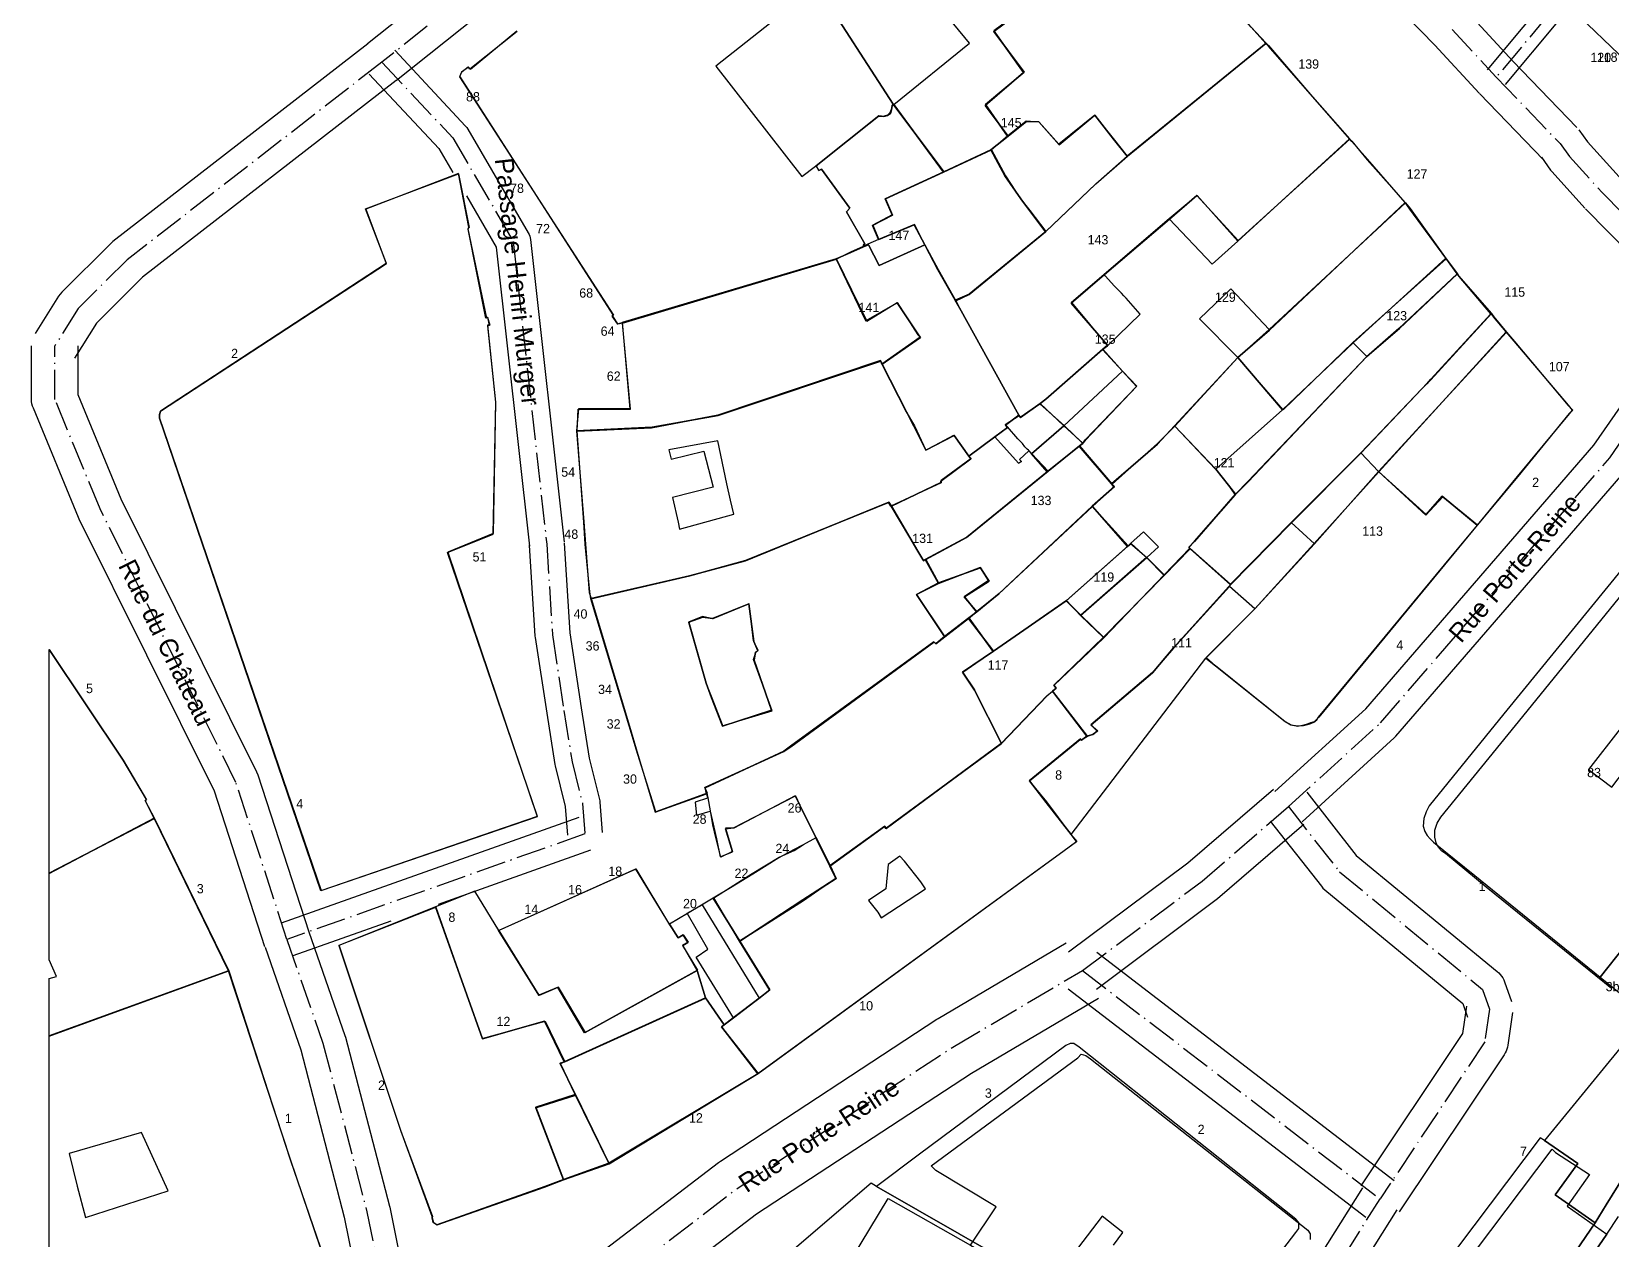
# Model space of a CAD drawing. Header units: metres. Extents: x 1927837 to 1928448, y 4266568 to 4267119.
# Drawn here: x 1927837 to 1927973, y 4266778.7 to 4266882.5 of the extents above; entities that cross this region are included whole.
import ezdxf
from ezdxf.enums import TextEntityAlignment as Align

# ---------------------------------------------------------------- set-up
doc = ezdxf.new("R2010")
doc.units = ezdxf.units.M
doc.linetypes.add('DASHDOT', pattern=[3.556, 2.54, -0.508, 0, -0.508])
for name, color, linetype in [('BAT_BATI', 8, 'CONTINUOUS'), ('CAD_LIMITE', 94, 'CONTINUOUS'), ('TXT_ADRESSE', 8, 'CONTINUOUS'), ('TXT_VOIE', 7, 'CONTINUOUS'), ('VOI_AXE', 1, 'DASHDOT'), ('VOI_BORDURE', 7, 'CONTINUOUS')]:
    doc.layers.add(name, color=color, linetype=linetype)

msp = doc.modelspace()

# ---------------------------------------------------------------- linework, layer by layer
at = {"layer": 'BAT_BATI'}
for points in [[(1927928.54, 4266875.35), (1927925.43, 4266872.85), (1927923.73, 4266874.75), (1927922.63, 4266874.85), (1927921.03, 4266873.55), (1927919.13, 4266876.26), (1927922.44, 4266879.06), (1927919.84, 4266882.56), (1927933.46, 4266892.66), (1927938.06, 4266887.45), (1927938.06, 4266887.35), (1927941.76, 4266883.14), (1927941.96, 4266882.94), (1927943.26, 4266881.54), (1927931.34, 4266871.84), (1927930.14, 4266873.35)], [(1927934.93, 4266866.44), (1927929.33, 4266861.64), (1927926.52, 4266859.24), (1927929.62, 4266855.53), (1927929.22, 4266855.23), (1927924.31, 4266850.93), (1927923.81, 4266850.53), (1927922.11, 4266849.34), (1927922.01, 4266849.53), (1927916.91, 4266858.75), (1927916.51, 4266859.45), (1927917.71, 4266859.95), (1927924.32, 4266865.35), (1927928.63, 4266869.44), (1927931.34, 4266871.84), (1927943.26, 4266881.54), (1927943.46, 4266881.34), (1927947.25, 4266876.93), (1927950.45, 4266873.33), (1927940.84, 4266864.53), (1927937.34, 4266868.44)], [(1927950.65, 4266873.13), (1927951.95, 4266871.52), (1927955.25, 4266867.82), (1927943.53, 4266856.92), (1927940.23, 4266860.43), (1927937.53, 4266857.83), (1927940.83, 4266854.52), (1927935.42, 4266848.62), (1927933.92, 4266847.12), (1927930.01, 4266843.62), (1927927.21, 4266846.93), (1927927.51, 4266847.13), (1927927.71, 4266847.43), (1927932.12, 4266852.03), (1927930.92, 4266853.33), (1927929.22, 4266855.23), (1927929.62, 4266855.53), (1927932.43, 4266858.23), (1927931.23, 4266859.63), (1927931.03, 4266859.83), (1927930.83, 4266860.04), (1927930.62, 4266860.24), (1927930.43, 4266860.44), (1927930.23, 4266860.64), (1927929.43, 4266861.54), (1927929.33, 4266861.64), (1927934.93, 4266866.44), (1927938.63, 4266862.53), (1927940.84, 4266864.53), (1927950.45, 4266873.33)], [(1927913.92, 4266864.15), (1927913.02, 4266865.96), (1927909.91, 4266864.66), (1927909.41, 4266865.86), (1927911.12, 4266866.76), (1927910.52, 4266868.16), (1927915.52, 4266870.46), (1927919.63, 4266872.36), (1927920.23, 4266871.25), (1927920.83, 4266870.15), (1927922.13, 4266868.15), (1927922.93, 4266867.15), (1927924.32, 4266865.35), (1927917.71, 4266859.95), (1927916.51, 4266859.45), (1927915.02, 4266862.05)], [(1927873.79, 4266870.3), (1927874.69, 4266865.69), (1927874.59, 4266865.59), (1927876.18, 4266857.89), (1927876.28, 4266857.99), (1927876.48, 4266857.28), (1927876.28, 4266857.28), (1927876.97, 4266850.68), (1927876.76, 4266839.37), (1927872.86, 4266837.77), (1927880.54, 4266815.05), (1927861.92, 4266808.66), (1927848.05, 4266849.31), (1927848.05, 4266849.41), (1927848.05, 4266849.61), (1927848.15, 4266849.91), (1927867.58, 4266862.6), (1927865.78, 4266867.3)], [(1927955.65, 4266867.32), (1927958.75, 4266863.01), (1927950.74, 4266855.81), (1927944.73, 4266850.01), (1927940.83, 4266854.52), (1927943.53, 4266856.92), (1927955.25, 4266867.82)], [(1927906.31, 4266862.96), (1927908.91, 4266857.65), (1927911.51, 4266859.25), (1927913.31, 4266856.45), (1927913.51, 4266856.25), (1927910.2, 4266853.95), (1927910.1, 4266854.25), (1927896.09, 4266849.56), (1927890.38, 4266848.46), (1927883.98, 4266848.17), (1927884.08, 4266850.07), (1927888.58, 4266850.07), (1927887.89, 4266857.47)], [(1927959.75, 4266861.71), (1927954.74, 4266857.01), (1927951.94, 4266854.61), (1927950.74, 4266855.81), (1927958.75, 4266863.01)], [(1927959.85, 4266861.51), (1927962.65, 4266858.3), (1927957.44, 4266852.6), (1927957.14, 4266852.3), (1927956.64, 4266851.8), (1927951.43, 4266846.31), (1927945.42, 4266840.31), (1927940.21, 4266835.01), (1927936.71, 4266838.11), (1927936.61, 4266838.21), (1927937.11, 4266838.71), (1927940.62, 4266842.71), (1927941.72, 4266843.81), (1927951.94, 4266854.61), (1927954.74, 4266857.01), (1927959.75, 4266861.71)], [(1927943.53, 4266856.92), (1927940.83, 4266854.52), (1927937.53, 4266857.83), (1927940.23, 4266860.43)], [(1927962.85, 4266858), (1927963.95, 4266856.7), (1927952.93, 4266844.7), (1927951.43, 4266846.31), (1927956.64, 4266851.8), (1927957.14, 4266852.3), (1927957.44, 4266852.6), (1927962.65, 4266858.3)], [(1927964.65, 4266855.9), (1927969.25, 4266850.39), (1927969.65, 4266849.99), (1927969.35, 4266849.69), (1927964.94, 4266844.29), (1927961.43, 4266840.09), (1927958.43, 4266842.6), (1927957.03, 4266841), (1927952.93, 4266844.7), (1927963.95, 4266856.7)], [(1927910.1, 4266854.25), (1927910.2, 4266853.95), (1927912.3, 4266849.84), (1927913, 4266848.64), (1927914, 4266846.54), (1927916.4, 4266847.84), (1927917.7, 4266846.04), (1927917.9, 4266845.84), (1927915.3, 4266843.94), (1927915.3, 4266843.74), (1927910.99, 4266841.74), (1927910.79, 4266842.04), (1927898.48, 4266837.05), (1927893.67, 4266835.75), (1927885.17, 4266833.76), (1927885.07, 4266834.36), (1927884.67, 4266838.46), (1927884.57, 4266840.36), (1927883.98, 4266848.17), (1927890.38, 4266848.46), (1927896.09, 4266849.56)], [(1927922.81, 4266846.53), (1927922.71, 4266846.63), (1927922.51, 4266846.83), (1927922.31, 4266847.13), (1927921.91, 4266847.53), (1927921.01, 4266848.54), (1927920.81, 4266848.74), (1927922.01, 4266849.53), (1927922.11, 4266849.34), (1927923.81, 4266850.53), (1927925.91, 4266848.63), (1927927.51, 4266847.13), (1927927.21, 4266846.93), (1927924.51, 4266844.73), (1927923.11, 4266846.23)], [(1927932.71, 4266839.52), (1927931.61, 4266838.52), (1927931.41, 4266838.32), (1927928.31, 4266841.72), (1927930.21, 4266843.42), (1927930.01, 4266843.62), (1927933.92, 4266847.12), (1927935.42, 4266848.62), (1927938.92, 4266844.92), (1927940.02, 4266843.51), (1927940.62, 4266842.71), (1927937.11, 4266838.71), (1927936.61, 4266838.21), (1927936.71, 4266838.11), (1927934.51, 4266835.81), (1927933.01, 4266837.32), (1927934.01, 4266838.22)], [(1927891.88, 4266846.56), (1927892.08, 4266845.76), (1927894.88, 4266846.46), (1927895.68, 4266843.36), (1927892.18, 4266842.46), (1927892.68, 4266840.36), (1927892.78, 4266839.76), (1927897.48, 4266841.05), (1927897.18, 4266842.25), (1927896.88, 4266843.65), (1927896.09, 4266847.36)], [(1927930.01, 4266843.62), (1927930.21, 4266843.42), (1927928.31, 4266841.72), (1927920.29, 4266834.22), (1927918.39, 4266832.63), (1927917.29, 4266833.93), (1927919.39, 4266835.33), (1927918.69, 4266836.43), (1927915.09, 4266835.13), (1927913.99, 4266837.13), (1927917.49, 4266839.03), (1927924.51, 4266844.73), (1927927.21, 4266846.93)], [(1927957.03, 4266841), (1927958.43, 4266842.6), (1927961.43, 4266840.09), (1927958.62, 4266836.69), (1927947.8, 4266823.59), (1927947.6, 4266823.39), (1927947.4, 4266823.19), (1927947.1, 4266823.09), (1927946.8, 4266822.99), (1927946.5, 4266822.89), (1927946, 4266822.79), (1927945.4, 4266822.89), (1927944.9, 4266823.19), (1927938.9, 4266828), (1927938.1, 4266828.7), (1927942.31, 4266832.9), (1927947.42, 4266838.5), (1927952.93, 4266844.7)], [(1927901.77, 4266820.63), (1927894.96, 4266817.54), (1927895.16, 4266817.04), (1927890.75, 4266815.44), (1927889.06, 4266820.84), (1927888.46, 4266822.85), (1927885.17, 4266833.76), (1927893.67, 4266835.75), (1927898.48, 4266837.05), (1927910.79, 4266842.04), (1927910.99, 4266841.74), (1927913.29, 4266837.83), (1927913.69, 4266837.13), (1927913.79, 4266837.03), (1927913.99, 4266837.13), (1927915.09, 4266835.13), (1927913.19, 4266834.13), (1927915.59, 4266830.53), (1927914.88, 4266829.93), (1927914.68, 4266830.03), (1927902.37, 4266821.03)], [(1927931.41, 4266838.32), (1927926.1, 4266833.62), (1927919.79, 4266829.22), (1927917.69, 4266832.13), (1927918.39, 4266832.63), (1927920.29, 4266834.22), (1927928.31, 4266841.72)], [(1927947.42, 4266838.5), (1927942.31, 4266832.9), (1927940.11, 4266834.81), (1927940.21, 4266835.01), (1927945.42, 4266840.31)], [(1927933.01, 4266837.32), (1927927.3, 4266832.32), (1927926.1, 4266833.62), (1927931.41, 4266838.32), (1927931.61, 4266838.52)], [(1927940.21, 4266835.01), (1927940.11, 4266834.81), (1927935.3, 4266829.51), (1927933.5, 4266827.41), (1927928.19, 4266822.91), (1927928.79, 4266822.41), (1927928.39, 4266822.11), (1927927.89, 4266821.91), (1927924.89, 4266825.81), (1927925.19, 4266826.11), (1927924.99, 4266826.31), (1927929.3, 4266830.41), (1927934.51, 4266835.81), (1927936.71, 4266838.11)], [(1927934.51, 4266835.81), (1927929.3, 4266830.41), (1927927.3, 4266832.32), (1927933.01, 4266837.32)], [(1927915.09, 4266835.13), (1927918.69, 4266836.43), (1927919.39, 4266835.33), (1927917.29, 4266833.93), (1927918.39, 4266832.63), (1927917.69, 4266832.13), (1927915.59, 4266830.53), (1927913.19, 4266834.13)], [(1927895.67, 4266832.05), (1927894.77, 4266832.25), (1927893.57, 4266831.75), (1927895.07, 4266826.54), (1927895.57, 4266825.24), (1927896.46, 4266822.94), (1927896.46, 4266822.84), (1927900.77, 4266824.14), (1927899.17, 4266828.54), (1927899.37, 4266829.14), (1927899.57, 4266829.34), (1927899.17, 4266830.14), (1927898.78, 4266833.34)], [(1927919.79, 4266829.22), (1927917.18, 4266827.42), (1927918.18, 4266825.92), (1927920.48, 4266821.31), (1927910.57, 4266814.02), (1927910.47, 4266814.22), (1927905.76, 4266810.82), (1927904.56, 4266813.22), (1927903.36, 4266815.63), (1927902.76, 4266816.83), (1927897.46, 4266814.03), (1927896.76, 4266814.03), (1927897.35, 4266812.03), (1927896.35, 4266811.53), (1927895.95, 4266813.13), (1927895.65, 4266814.33), (1927895.46, 4266815.53), (1927895.26, 4266816.64), (1927895.16, 4266817.04), (1927894.96, 4266817.54), (1927901.77, 4266820.63), (1927902.37, 4266821.03), (1927914.68, 4266830.03), (1927914.88, 4266829.93), (1927915.59, 4266830.53), (1927917.69, 4266832.13)], [(1927844.92, 4266819.89), (1927846.92, 4266816.48), (1927846.82, 4266816.38), (1927847.62, 4266814.88), (1927838.56, 4266810.16), (1927838.56, 4266829.41)], [(1927920.48, 4266821.31), (1927924.39, 4266825.41), (1927924.89, 4266825.81), (1927927.89, 4266821.91), (1927927.39, 4266821.61), (1927927.29, 4266821.71), (1927922.88, 4266818.11), (1927924.38, 4266816.31), (1927926.48, 4266813.5), (1927926.98, 4266812.9), (1927925.88, 4266812.1), (1927899.54, 4266792.91), (1927896.44, 4266796.92), (1927896.64, 4266797.12), (1927897.44, 4266797.72), (1927899.64, 4266799.42), (1927900.55, 4266800.12), (1927897.95, 4266804.32), (1927903.45, 4266807.82), (1927905.06, 4266808.92), (1927906.26, 4266809.72), (1927905.76, 4266810.82), (1927910.47, 4266814.22), (1927910.57, 4266814.02)], [(1927973.02, 4266817.56), (1927975.92, 4266821.36), (1927974.12, 4266822.77), (1927973.82, 4266822.47), (1927973.72, 4266822.57), (1927971.02, 4266819.07)], [(1927839.2, 4266801.28), (1927838.56, 4266802.72), (1927838.56, 4266810.16), (1927847.62, 4266814.88), (1927854.01, 4266801.76), (1927838.56, 4266796.16), (1927838.56, 4266801.11)], [(1927897.95, 4266804.32), (1927895.75, 4266808.03), (1927897.15, 4266808.93), (1927899.05, 4266810.13), (1927901.36, 4266811.53), (1927902.66, 4266812.12), (1927903.46, 4266812.62), (1927904.56, 4266813.22), (1927905.76, 4266810.82), (1927906.26, 4266809.72), (1927905.06, 4266808.92), (1927903.45, 4266807.82)], [(1927910.76, 4266810.92), (1927910.56, 4266808.81), (1927909.06, 4266807.82), (1927909.86, 4266806.81), (1927910.16, 4266806.31), (1927913.96, 4266808.81), (1927913.56, 4266809.41), (1927912.16, 4266811.21), (1927911.76, 4266811.62)], [(1927889.05, 4266810.54), (1927891.94, 4266805.73), (1927892.64, 4266804.63), (1927893.14, 4266804.83), (1927893.54, 4266804.23), (1927893.04, 4266803.93), (1927894.34, 4266801.82), (1927884.63, 4266796.43), (1927882.33, 4266800.33), (1927880.73, 4266799.64), (1927877.23, 4266805.24)], [(1927871.83, 4266807.25), (1927875.82, 4266795.94), (1927881.23, 4266797.43), (1927882.93, 4266793.93), (1927882.53, 4266793.83), (1927883.82, 4266791.13), (1927880.42, 4266790.03), (1927882.82, 4266783.82), (1927881.21, 4266783.22), (1927871.9, 4266779.93), (1927871.6, 4266780.13), (1927871.5, 4266780.53), (1927871.5, 4266780.63), (1927868.81, 4266788.04), (1927863.52, 4266803.96)], [(1927899.64, 4266799.42), (1927897.44, 4266797.72), (1927894.24, 4266802.93), (1927895.24, 4266803.63), (1927893.45, 4266806.73), (1927894.75, 4266807.43)], [(1927859.3, 4266785.54), (1927861.89, 4266777.94), (1927861.99, 4266777.94), (1927862.29, 4266777.14), (1927862.29, 4266776.94), (1927862.19, 4266776.84), (1927862.09, 4266776.64), (1927861.29, 4266776.34), (1927861.09, 4266776.44), (1927853.68, 4266773.44), (1927842.17, 4266768.85), (1927838.56, 4266774.51), (1927838.56, 4266796.16), (1927854.01, 4266801.76)], [(1927882.93, 4266793.93), (1927895.04, 4266799.42), (1927896.64, 4266797.12), (1927896.44, 4266796.92), (1927899.54, 4266792.91), (1927886.72, 4266785.22), (1927883.82, 4266791.13), (1927882.53, 4266793.83)], [(1927883.82, 4266791.13), (1927886.72, 4266785.22), (1927882.82, 4266783.82), (1927880.42, 4266790.03)], [(1927840.29, 4266786.06), (1927840.98, 4266783.26), (1927841.68, 4266780.56), (1927848.79, 4266782.85), (1927846.49, 4266787.86)], [(1927968.18, 4266786.14), (1927971.08, 4266784.24), (1927969.18, 4266781.54), (1927972.58, 4266779.13), (1927964.97, 4266768.03), (1927963.96, 4266768.63), (1927959.25, 4266761.43), (1927957.75, 4266762.23), (1927952.05, 4266765.44), (1927967.88, 4266786.44)], [(1927917.84, 4266778.18), (1927924.54, 4266774.28), (1927928.34, 4266772.27), (1927926.83, 4266766.87), (1927922.13, 4266768.87), (1927917.02, 4266760.87), (1927913.71, 4266755.47), (1927912.41, 4266756.17), (1927899.61, 4266763.79), (1927910.74, 4266782.19)]]:
    msp.add_lwpolyline(points, close=True, dxfattribs=at)
for points in [[(1927919.84, 4266882.56), (1927922.44, 4266879.06), (1927919.13, 4266876.26), (1927921.03, 4266873.55), (1927919.63, 4266872.36), (1927915.52, 4266870.46), (1927911.23, 4266876.27), (1927917.74, 4266881.56), (1927911.14, 4266889.58)], [(1927901.63, 4266884.08), (1927895.92, 4266879.58), (1927903.31, 4266870.07), (1927904.51, 4266870.97), (1927909.92, 4266875.27), (1927910.12, 4266875.27), (1927910.32, 4266875.27), (1927910.72, 4266875.37), (1927910.92, 4266875.57), (1927911.03, 4266875.87), (1927911.13, 4266876.17), (1927911.23, 4266876.27), (1927915.52, 4266870.46), (1927910.52, 4266868.16), (1927911.12, 4266866.76), (1927909.41, 4266865.86), (1927909.91, 4266864.66), (1927909.01, 4266864.26), (1927908.61, 4266864.06), (1927907.51, 4266863.56), (1927906.31, 4266862.96), (1927887.89, 4266857.47), (1927887.49, 4266857.37), (1927886.99, 4266858.07), (1927887.09, 4266858.17), (1927873.9, 4266878.7), (1927874.1, 4266879.1), (1927874.6, 4266879.5), (1927874.8, 4266879.3), (1927878.81, 4266882.6)], [(1927973, 4266800.25), (1927962.2, 4266808.97), (1927958.7, 4266811.87), (1927958.4, 4266812.07), (1927958.1, 4266812.37), (1927957.9, 4266812.77), (1927957.8, 4266813.27), (1927957.8, 4266813.87), (1927958, 4266814.47), (1927958.3, 4266814.97), (1927964.72, 4266822.87), (1927979.54, 4266841.07)], [(1927917.84, 4266778.18), (1927920.04, 4266781.48), (1927914.84, 4266784.59), (1927914.44, 4266784.99), (1927927.06, 4266794.29), (1927927.36, 4266794.59), (1927927.76, 4266794.49), (1927928.16, 4266794.19), (1927946.86, 4266779.46), (1927947.06, 4266779.16), (1927947.06, 4266778.66)], [(1927930.15, 4266778.17), (1927930.95, 4266779.27), (1927929.15, 4266780.68), (1927927.05, 4266777.88)], [(1927973.97, 4266762.62), (1927971.07, 4266764.02), (1927967.16, 4266757.22), (1927966.96, 4266757.02), (1927960.25, 4266760.73), (1927964.97, 4266768.03), (1927972.58, 4266779.13), (1927973.58, 4266780.63)]]:
    msp.add_lwpolyline(points, dxfattribs=at)
at = {"layer": 'CAD_LIMITE'}
for points in [[(1927969.63, 4266884.3), (1927970.26, 4266883.8), (1927973.62, 4266880.59), (1927973.99, 4266880.28), (1927981.94, 4266889.24), (1927988.94, 4266897.27), (1927990.2, 4266899.21), (1927990.84, 4266900.19), (1927986.48, 4266903.99), (1927984.4, 4266901.39), (1927982.56, 4266898.88), (1927977.64, 4266893.01), (1927974.47, 4266889.6), (1927969.63, 4266884.3)], [(1927933.41, 4266892.65), (1927919.83, 4266882.61), (1927922.39, 4266879.01), (1927919.1, 4266876.2), (1927921.07, 4266873.55), (1927922.66, 4266874.82), (1927923.71, 4266874.77), (1927925.46, 4266872.81), (1927928.52, 4266875.36), (1927930.15, 4266873.29), (1927931.31, 4266871.82), (1927943.25, 4266881.52), (1927941.99, 4266882.92), (1927941.79, 4266883.15), (1927938.01, 4266887.3), (1927938.09, 4266887.45), (1927933.41, 4266892.65)], [(1927904.61, 4266886.47), (1927911.17, 4266876.29), (1927915.55, 4266870.49), (1927919.58, 4266872.36), (1927921.07, 4266873.55), (1927919.1, 4266876.2), (1927922.39, 4266879.01), (1927919.83, 4266882.61)], [(1927911.17, 4266876.29), (1927904.61, 4266886.47)], [(1927878.83, 4266882.55), (1927874.76, 4266879.31), (1927874.64, 4266879.48), (1927874.05, 4266879.05), (1927873.86, 4266878.66), (1927887.12, 4266858.14), (1927887.03, 4266858.07), (1927887.45, 4266857.41), (1927887.86, 4266857.51), (1927906.26, 4266863), (1927907.53, 4266863.54), (1927908.63, 4266864.02), (1927908.63, 4266864.19), (1927908.73, 4266864.29), (1927907.16, 4266867.05), (1927907.46, 4266867.35), (1927905, 4266870.72), (1927904.79, 4266870.61), (1927904.54, 4266871), (1927909.95, 4266875.3), (1927910.17, 4266875.27), (1927910.37, 4266875.24), (1927910.68, 4266875.32), (1927910.96, 4266875.51), (1927911.04, 4266875.81), (1927911.08, 4266876.2), (1927911.17, 4266876.29)], [(1927931.31, 4266871.82), (1927928.58, 4266869.41), (1927924.28, 4266865.33), (1927917.72, 4266859.92), (1927916.56, 4266859.4), (1927916.9, 4266858.79), (1927922, 4266849.56), (1927922.13, 4266849.34), (1927923.83, 4266850.57), (1927924.31, 4266850.93), (1927929.19, 4266855.19), (1927929.62, 4266855.56), (1927926.5, 4266859.19), (1927929.36, 4266861.64), (1927934.96, 4266866.42), (1927937.31, 4266868.44), (1927940.87, 4266864.57), (1927950.48, 4266873.28), (1927947.25, 4266876.97), (1927943.46, 4266881.29), (1927943.25, 4266881.52), (1927931.31, 4266871.82)], [(1927915.55, 4266870.49), (1927911.17, 4266876.29), (1927911.08, 4266876.2), (1927911.04, 4266875.81), (1927910.96, 4266875.51), (1927910.68, 4266875.32), (1927910.37, 4266875.24), (1927910.17, 4266875.27), (1927909.95, 4266875.3), (1927904.54, 4266871), (1927904.79, 4266870.61), (1927905, 4266870.72), (1927907.46, 4266867.35), (1927907.16, 4266867.05), (1927908.73, 4266864.29), (1927908.63, 4266864.19), (1927908.63, 4266864.02), (1927909.05, 4266864.21), (1927909.98, 4266862.42), (1927913.91, 4266864.19), (1927912.98, 4266865.92), (1927909.94, 4266864.66), (1927909.42, 4266865.9), (1927911.08, 4266866.77), (1927910.49, 4266868.15), (1927915.55, 4266870.49)], [(1927921.07, 4266873.55), (1927919.58, 4266872.36), (1927920.2, 4266871.2), (1927920.78, 4266870.13), (1927922.16, 4266868.17), (1927922.9, 4266867.17), (1927924.28, 4266865.33), (1927928.58, 4266869.41), (1927931.31, 4266871.82), (1927930.15, 4266873.29), (1927928.52, 4266875.36), (1927925.46, 4266872.81), (1927923.71, 4266874.77), (1927922.66, 4266874.82), (1927921.07, 4266873.55)], [(1927927.49, 4266847.14), (1927927.17, 4266846.88), (1927929.97, 4266843.65), (1927933.92, 4266847.07), (1927935.38, 4266848.64), (1927940.83, 4266854.52), (1927943.56, 4266856.87), (1927955.23, 4266867.84), (1927951.98, 4266871.57), (1927950.63, 4266873.09), (1927950.48, 4266873.28), (1927940.87, 4266864.57), (1927937.31, 4266868.44), (1927934.96, 4266866.42), (1927929.36, 4266861.64), (1927926.5, 4266859.19), (1927929.62, 4266855.56), (1927929.19, 4266855.19), (1927930.92, 4266853.35), (1927932.14, 4266852.05), (1927927.71, 4266847.38), (1927927.49, 4266847.14)], [(1927919.58, 4266872.36), (1927915.55, 4266870.49), (1927910.49, 4266868.15), (1927911.08, 4266866.77), (1927909.42, 4266865.9), (1927909.94, 4266864.66), (1927912.98, 4266865.92), (1927913.91, 4266864.19), (1927915.05, 4266862.08), (1927916.56, 4266859.4), (1927917.72, 4266859.92), (1927924.28, 4266865.33), (1927922.9, 4266867.17), (1927922.16, 4266868.17), (1927920.78, 4266870.13), (1927920.2, 4266871.2), (1927919.58, 4266872.36)], [(1927848.15, 4266849.9), (1927848.04, 4266849.59), (1927848.06, 4266849.4), (1927848.06, 4266849.31), (1927861.95, 4266808.68), (1927880.57, 4266815.03), (1927872.84, 4266837.73), (1927876.75, 4266839.31), (1927876.99, 4266850.66), (1927876.31, 4266857.25), (1927876.45, 4266857.3), (1927876.3, 4266857.94), (1927876.13, 4266857.91), (1927874.61, 4266865.56), (1927874.67, 4266865.73), (1927873.77, 4266870.34), (1927865.8, 4266867.26), (1927867.56, 4266862.6), (1927848.15, 4266849.9)], [(1927940.83, 4266854.52), (1927944.68, 4266850), (1927950.77, 4266855.78), (1927958.73, 4266863.05), (1927955.64, 4266867.28), (1927955.23, 4266867.84), (1927943.56, 4266856.87), (1927940.83, 4266854.52)], [(1927883.94, 4266848.21), (1927890.43, 4266848.51), (1927896.12, 4266849.53), (1927910.13, 4266854.2), (1927910.24, 4266853.95), (1927913.52, 4266856.23), (1927913.35, 4266856.47), (1927911.51, 4266859.22), (1927908.84, 4266857.68), (1927906.26, 4266863), (1927887.86, 4266857.51), (1927888.53, 4266850.11), (1927884.09, 4266850.11), (1927883.94, 4266848.21)], [(1927917.7, 4266846.03), (1927919.94, 4266847.69), (1927921.02, 4266848.5), (1927920.84, 4266848.69), (1927922, 4266849.56), (1927916.9, 4266858.79), (1927916.56, 4266859.4), (1927915.05, 4266862.08), (1927913.91, 4266864.19), (1927909.98, 4266862.42), (1927909.05, 4266864.21), (1927908.63, 4266864.02), (1927907.53, 4266863.54), (1927906.26, 4266863), (1927908.84, 4266857.68), (1927911.51, 4266859.22), (1927913.35, 4266856.47), (1927913.52, 4266856.23), (1927910.24, 4266853.95), (1927912.33, 4266849.84), (1927912.95, 4266848.61), (1927914, 4266846.53), (1927916.43, 4266847.81), (1927917.7, 4266846.03)], [(1927938.93, 4266844.91), (1927940.03, 4266843.54), (1927940.64, 4266842.75), (1927941.7, 4266843.85), (1927951.9, 4266854.58), (1927954.7, 4266857.01), (1927959.7, 4266861.7), (1927958.73, 4266863.05), (1927950.77, 4266855.78), (1927944.68, 4266850), (1927938.93, 4266844.91)], [(1927940.64, 4266842.75), (1927937.1, 4266838.7), (1927936.63, 4266838.16), (1927936.74, 4266838.07), (1927940.19, 4266834.95), (1927945.43, 4266840.26), (1927951.41, 4266846.28), (1927956.67, 4266851.83), (1927957.1, 4266852.26), (1927957.44, 4266852.64), (1927962.61, 4266858.26), (1927959.89, 4266861.48), (1927959.7, 4266861.7), (1927954.7, 4266857.01), (1927951.9, 4266854.58), (1927941.7, 4266843.85), (1927940.64, 4266842.75)], [(1927926.49, 4266813.49), (1927938.09, 4266828.65), (1927942.29, 4266832.91), (1927947.37, 4266838.5), (1927952.97, 4266844.68), (1927963.93, 4266856.72), (1927962.82, 4266858.02), (1927962.61, 4266858.26), (1927957.44, 4266852.64), (1927957.1, 4266852.26), (1927956.67, 4266851.83), (1927951.41, 4266846.28), (1927945.43, 4266840.26), (1927940.19, 4266834.95), (1927940.07, 4266834.83), (1927935.29, 4266829.53), (1927933.49, 4266827.39), (1927928.22, 4266822.91), (1927928.74, 4266822.37), (1927928.37, 4266822.09), (1927927.85, 4266821.94), (1927927.38, 4266821.59), (1927927.26, 4266821.66), (1927922.91, 4266818.1), (1927924.33, 4266816.25), (1927926.49, 4266813.49)], [(1927952.97, 4266844.68), (1927957, 4266840.94), (1927958.46, 4266842.54), (1927961.45, 4266840.1), (1927964.9, 4266844.27), (1927969.37, 4266849.68), (1927969.62, 4266849.99), (1927969.28, 4266850.4), (1927964.6, 4266855.91), (1927963.93, 4266856.72), (1927952.97, 4266844.68)], [(1927925.86, 4266848.65), (1927930.92, 4266853.35), (1927929.19, 4266855.19), (1927924.31, 4266850.93), (1927923.83, 4266850.57), (1927925.86, 4266848.65)], [(1927885.18, 4266833.78), (1927893.64, 4266835.73), (1927898.48, 4266837.04), (1927910.82, 4266842.08), (1927911.04, 4266841.73), (1927915.27, 4266843.75), (1927915.27, 4266843.87), (1927917.85, 4266845.81), (1927917.7, 4266846.03), (1927916.43, 4266847.81), (1927914, 4266846.53), (1927912.95, 4266848.61), (1927912.33, 4266849.84), (1927910.24, 4266853.95), (1927910.13, 4266854.2), (1927896.12, 4266849.53), (1927890.43, 4266848.51), (1927883.94, 4266848.21), (1927884.55, 4266840.39), (1927884.7, 4266838.47), (1927885.02, 4266834.31), (1927885.18, 4266833.78)], [(1927935.38, 4266848.64), (1927938.93, 4266844.91), (1927944.68, 4266850), (1927940.83, 4266854.52), (1927935.38, 4266848.64)], [(1927925.86, 4266848.65), (1927927.49, 4266847.14), (1927927.71, 4266847.38), (1927932.14, 4266852.05), (1927930.92, 4266853.35), (1927925.86, 4266848.65)], [(1927923.08, 4266846.24), (1927925.86, 4266848.65), (1927923.83, 4266850.57), (1927922.13, 4266849.34), (1927922, 4266849.56), (1927920.84, 4266848.69), (1927921.02, 4266848.5), (1927919.94, 4266847.69), (1927921.97, 4266845.42), (1927922.21, 4266845.58), (1927922.06, 4266845.73), (1927922.84, 4266846.48), (1927923.08, 4266846.24)], [(1927924.44, 4266844.68), (1927927.17, 4266846.88), (1927927.49, 4266847.14), (1927925.86, 4266848.65), (1927923.08, 4266846.24), (1927924.44, 4266844.68)], [(1927929.97, 4266843.65), (1927930.18, 4266843.4), (1927928.33, 4266841.69), (1927931.35, 4266838.26), (1927931.65, 4266838.52), (1927932.97, 4266837.3), (1927934.5, 4266835.77), (1927936.74, 4266838.07), (1927936.63, 4266838.16), (1927937.1, 4266838.7), (1927940.64, 4266842.75), (1927940.03, 4266843.54), (1927938.93, 4266844.91), (1927935.38, 4266848.64), (1927933.92, 4266847.07), (1927929.97, 4266843.65)], [(1927911.04, 4266841.73), (1927913.3, 4266837.85), (1927913.72, 4266837.14), (1927913.77, 4266837.05), (1927913.94, 4266837.13), (1927917.52, 4266839.05), (1927924.44, 4266844.68), (1927923.08, 4266846.24), (1927922.84, 4266846.48), (1927922.06, 4266845.73), (1927922.21, 4266845.58), (1927921.97, 4266845.42), (1927919.94, 4266847.69), (1927917.7, 4266846.03), (1927917.85, 4266845.81), (1927915.27, 4266843.87), (1927915.27, 4266843.75), (1927911.04, 4266841.73)], [(1927913.94, 4266837.13), (1927915.07, 4266835.09), (1927918.67, 4266836.45), (1927919.43, 4266835.27), (1927917.33, 4266833.92), (1927918.35, 4266832.63), (1927920.26, 4266834.18), (1927928.33, 4266841.69), (1927930.18, 4266843.4), (1927929.97, 4266843.65), (1927927.17, 4266846.88), (1927924.44, 4266844.68), (1927917.52, 4266839.05), (1927913.94, 4266837.13)], [(1927952.97, 4266844.68), (1927947.37, 4266838.5), (1927942.29, 4266832.91), (1927938.09, 4266828.65), (1927938.91, 4266827.99), (1927944.92, 4266823.21), (1927945.43, 4266822.93), (1927945.96, 4266822.83), (1927946.49, 4266822.86), (1927946.84, 4266822.94), (1927947.12, 4266823.04), (1927947.37, 4266823.15), (1927947.63, 4266823.34), (1927947.78, 4266823.57), (1927958.61, 4266836.67), (1927961.45, 4266840.1), (1927958.46, 4266842.54), (1927957, 4266840.94), (1927952.97, 4266844.68)], [(1927895.12, 4266816.99), (1927895, 4266817.49), (1927901.76, 4266820.66), (1927902.34, 4266821.08), (1927914.69, 4266830.05), (1927914.85, 4266829.89), (1927915.61, 4266830.49), (1927913.2, 4266834.12), (1927915.07, 4266835.09), (1927913.94, 4266837.13), (1927913.77, 4266837.05), (1927913.72, 4266837.14), (1927913.3, 4266837.85), (1927911.04, 4266841.73), (1927910.82, 4266842.08), (1927898.48, 4266837.04), (1927893.64, 4266835.73), (1927885.18, 4266833.78), (1927888.48, 4266822.81), (1927889.06, 4266820.87), (1927890.71, 4266815.41), (1927895.12, 4266816.99)], [(1927917.67, 4266832.07), (1927919.8, 4266829.26), (1927926.05, 4266833.58), (1927931.35, 4266838.26), (1927928.33, 4266841.69), (1927920.26, 4266834.18), (1927918.35, 4266832.63), (1927917.67, 4266832.07)], [(1927978.56, 4266842.02), (1927963.73, 4266823.86), (1927957.3, 4266815.96), (1927957.03, 4266815.44), (1927956.84, 4266814.87), (1927956.79, 4266814.22), (1927956.93, 4266813.75), (1927957.12, 4266813.4), (1927957.39, 4266813.11), (1927957.68, 4266812.83), (1927961.22, 4266809.96), (1927972.01, 4266801.21), (1927974.11, 4266803.86)], [(1927932.97, 4266837.3), (1927931.65, 4266838.52), (1927931.35, 4266838.26), (1927926.05, 4266833.58), (1927927.33, 4266832.34), (1927932.97, 4266837.3)], [(1927927.85, 4266821.94), (1927928.37, 4266822.09), (1927928.74, 4266822.37), (1927928.22, 4266822.91), (1927933.49, 4266827.39), (1927935.29, 4266829.53), (1927940.07, 4266834.83), (1927940.19, 4266834.95), (1927936.74, 4266838.07), (1927934.5, 4266835.77), (1927929.28, 4266830.46), (1927924.99, 4266826.33), (1927925.21, 4266826.07), (1927924.89, 4266825.82), (1927927.85, 4266821.94)], [(1927934.5, 4266835.77), (1927932.97, 4266837.3), (1927927.33, 4266832.34), (1927929.28, 4266830.46), (1927934.5, 4266835.77)], [(1927915.07, 4266835.09), (1927913.2, 4266834.12), (1927915.61, 4266830.49), (1927917.67, 4266832.07), (1927918.35, 4266832.63), (1927917.33, 4266833.92), (1927919.43, 4266835.27), (1927918.67, 4266836.45), (1927915.07, 4266835.09)], [(1927895.56, 4266825.23), (1927896.47, 4266822.9), (1927896.5, 4266822.81), (1927900.72, 4266824.18), (1927899.21, 4266828.49), (1927899.32, 4266829.16), (1927899.53, 4266829.29), (1927899.2, 4266830.09), (1927898.76, 4266833.32), (1927895.63, 4266832.06), (1927894.79, 4266832.19), (1927893.6, 4266831.76), (1927895.08, 4266826.51), (1927895.56, 4266825.23)], [(1927895.56, 4266825.23), (1927895.08, 4266826.51), (1927893.6, 4266831.76), (1927894.79, 4266832.19), (1927895.63, 4266832.06), (1927898.76, 4266833.32), (1927899.2, 4266830.09), (1927899.53, 4266829.29), (1927899.32, 4266829.16), (1927899.21, 4266828.49), (1927900.72, 4266824.18), (1927896.5, 4266822.81), (1927896.47, 4266822.9), (1927895.56, 4266825.23)], [(1927920.51, 4266821.32), (1927924.39, 4266825.4), (1927924.89, 4266825.82), (1927925.21, 4266826.07), (1927924.99, 4266826.33), (1927929.28, 4266830.46), (1927927.33, 4266832.34), (1927926.05, 4266833.58), (1927919.8, 4266829.26), (1927917.15, 4266827.44), (1927918.18, 4266825.89), (1927920.51, 4266821.32)], [(1927915.61, 4266830.49), (1927914.85, 4266829.89), (1927914.69, 4266830.05), (1927902.34, 4266821.08), (1927901.76, 4266820.66), (1927895, 4266817.49), (1927895.12, 4266816.99), (1927895.21, 4266816.62), (1927894.14, 4266816.26), (1927894.26, 4266815.14), (1927895.44, 4266815.5), (1927895.7, 4266814.37), (1927895.98, 4266813.11), (1927896.3, 4266811.56), (1927897.35, 4266812.01), (1927896.76, 4266813.99), (1927897.45, 4266814.07), (1927902.77, 4266816.81), (1927903.33, 4266815.63), (1927904.52, 4266813.2), (1927905.72, 4266810.78), (1927910.44, 4266814.19), (1927910.56, 4266814.01), (1927920.51, 4266821.32), (1927918.18, 4266825.89), (1927917.15, 4266827.44), (1927919.8, 4266829.26), (1927917.67, 4266832.07), (1927915.61, 4266830.49)], [(1927838.56, 4266810.13), (1927847.6, 4266814.89), (1927846.81, 4266816.42), (1927846.93, 4266816.51), (1927844.92, 4266819.88), (1927838.56, 4266829.39)], [(1927920.51, 4266821.32), (1927910.56, 4266814.01), (1927910.44, 4266814.19), (1927905.72, 4266810.78), (1927906.25, 4266809.71), (1927905.1, 4266808.96), (1927903.42, 4266807.86), (1927897.98, 4266804.31), (1927900.57, 4266800.12), (1927899.63, 4266799.38), (1927897.41, 4266797.71), (1927896.64, 4266797.13), (1927896.42, 4266796.95), (1927899.57, 4266792.93), (1927925.88, 4266812.11), (1927926.95, 4266812.88), (1927926.49, 4266813.49), (1927924.33, 4266816.25), (1927922.91, 4266818.1), (1927927.26, 4266821.66), (1927927.38, 4266821.59), (1927927.85, 4266821.94), (1927924.89, 4266825.82), (1927924.39, 4266825.4), (1927920.51, 4266821.32)], [(1927847.6, 4266814.89), (1927838.56, 4266810.13)], [(1927838.56, 4266796.17), (1927853.98, 4266801.76), (1927847.6, 4266814.89)], [(1927905.72, 4266810.78), (1927904.52, 4266813.2), (1927903.43, 4266812.61), (1927902.61, 4266812.17), (1927901.35, 4266811.47), (1927899.1, 4266810.08), (1927897.17, 4266808.9), (1927895.7, 4266808.02), (1927897.98, 4266804.31), (1927903.42, 4266807.86), (1927905.1, 4266808.96), (1927906.25, 4266809.71), (1927905.72, 4266810.78)], [(1927891.94, 4266805.77), (1927889.05, 4266810.5), (1927877.26, 4266805.23), (1927880.7, 4266799.66), (1927882.34, 4266800.36), (1927884.67, 4266796.46), (1927894.31, 4266801.8), (1927893.08, 4266803.95), (1927893.52, 4266804.2), (1927893.1, 4266804.85), (1927892.67, 4266804.6), (1927891.94, 4266805.77)], [(1927894.31, 4266801.8), (1927884.67, 4266796.46), (1927882.34, 4266800.36), (1927880.7, 4266799.66), (1927877.26, 4266805.23), (1927875.17, 4266808.62), (1927871.8, 4266807.27), (1927875.83, 4266795.91), (1927881.19, 4266797.44), (1927882.86, 4266793.93), (1927895.03, 4266799.45), (1927894.31, 4266801.8)], [(1927975, 4266796.65), (1927975.12, 4266796.53), (1927975.54, 4266797.05), (1927975.5, 4266797.17), (1927977.82, 4266799.72), (1927982.69, 4266806.01), (1927978.42, 4266809.33), (1927977.81, 4266808.57), (1927974.11, 4266803.86), (1927972.01, 4266801.21), (1927975.62, 4266798.29), (1927974.6, 4266797.04), (1927975, 4266796.65)], [(1927871.8, 4266807.27), (1927863.49, 4266803.95), (1927868.83, 4266787.99), (1927871.55, 4266780.65), (1927871.5, 4266780.51), (1927871.63, 4266780.13), (1927871.93, 4266779.93), (1927881.17, 4266783.17), (1927882.81, 4266783.79), (1927880.44, 4266789.99), (1927883.87, 4266791.06), (1927882.53, 4266793.78), (1927882.86, 4266793.93), (1927881.19, 4266797.44), (1927875.83, 4266795.91), (1927871.8, 4266807.27)], [(1927897.98, 4266804.31), (1927895.7, 4266808.02), (1927894.7, 4266807.42), (1927893.47, 4266806.69), (1927891.94, 4266805.77), (1927892.67, 4266804.6), (1927893.1, 4266804.85), (1927893.52, 4266804.2), (1927893.08, 4266803.95), (1927894.31, 4266801.8), (1927895.03, 4266799.45), (1927896.64, 4266797.13), (1927897.41, 4266797.71), (1927899.63, 4266799.38), (1927900.57, 4266800.12), (1927897.98, 4266804.31)], [(1927838.56, 4266774.47), (1927842.19, 4266768.85), (1927853.64, 4266773.43), (1927861.1, 4266776.37), (1927861.27, 4266776.35), (1927862.07, 4266776.65), (1927862.22, 4266776.82), (1927862.28, 4266776.97), (1927862.28, 4266777.15), (1927862.02, 4266777.88), (1927861.89, 4266777.95), (1927859.32, 4266785.53), (1927853.98, 4266801.76), (1927838.56, 4266796.17)], [(1927896.64, 4266797.13), (1927895.03, 4266799.45), (1927882.86, 4266793.93), (1927882.53, 4266793.78), (1927883.87, 4266791.06), (1927886.75, 4266785.18), (1927899.57, 4266792.93), (1927896.42, 4266796.95), (1927896.64, 4266797.13)], [(1927975, 4266796.65), (1927967.21, 4266787.16), (1927970.09, 4266785.2), (1927968.14, 4266782.49), (1927971.58, 4266780.1), (1927972.54, 4266781.64), (1927975.12, 4266785.8)], [(1927927.33, 4266773.3), (1927935.83, 4266766.18), (1927945.84, 4266779.27), (1927946.08, 4266779.61), (1927946.08, 4266780.12), (1927945.82, 4266780.42), (1927927.17, 4266795.19), (1927926.73, 4266795.51), (1927926.4, 4266795.53), (1927926.03, 4266795.33), (1927913.45, 4266785.99), (1927909.75, 4266783.22), (1927916.86, 4266779.16), (1927923.58, 4266775.3), (1927927.33, 4266773.3)], [(1927882.81, 4266783.79), (1927886.75, 4266785.18), (1927883.87, 4266791.06), (1927880.44, 4266789.99), (1927882.81, 4266783.79)], [(1927964.01, 4266768.99), (1927971.58, 4266780.1), (1927968.14, 4266782.49), (1927970.09, 4266785.2), (1927967.21, 4266787.16), (1927966.86, 4266787.4), (1927951.04, 4266766.44), (1927956.79, 4266763.19), (1927958.21, 4266762.39), (1927963, 4266769.63), (1927964.01, 4266768.99)], [(1927975.12, 4266785.8), (1927972.54, 4266781.64), (1927971.58, 4266780.1), (1927964.01, 4266768.99)], [(1927927.33, 4266773.3), (1927923.58, 4266775.3), (1927916.86, 4266779.16), (1927909.75, 4266783.22), (1927909.28, 4266783.51), (1927902.08, 4266777.33), (1927894.08, 4266770.59), (1927893.62, 4266770.12), (1927893.39, 4266769.86), (1927893.17, 4266769.23), (1927893.23, 4266768.8), (1927893.36, 4266768.35), (1927893.39, 4266768.01), (1927893.96, 4266767.69), (1927898.63, 4266764.83), (1927911.44, 4266757.18), (1927912.69, 4266756.48), (1927916.04, 4266761.83), (1927921.11, 4266769.84), (1927925.84, 4266767.88), (1927927.33, 4266773.3)]]:
    msp.add_lwpolyline(points, dxfattribs=at)
at = {"layer": 'VOI_AXE'}
for points in [[(1928010.26, 4266934.52), (1927967.58, 4266884.02), (1927963.07, 4266878.62)], [(1927882.52, 4266892.11), (1927867.19, 4266879.91)], [(1927959.27, 4266882.73), (1927963.07, 4266878.62)], [(1927867.19, 4266879.91), (1927845.26, 4266862.92), (1927841.05, 4266858.72), (1927839.05, 4266855.52)], [(1927867.19, 4266879.91), (1927873.29, 4266873.4), (1927878.49, 4266864.49), (1927881.37, 4266838.47)], [(1927963.07, 4266878.62), (1927968.57, 4266872.91)], [(1927968.57, 4266872.91), (1927969.37, 4266871.81), (1927972.17, 4266868.7)], [(1927972.17, 4266868.7), (1927981.86, 4266858.89)], [(1927945.19, 4266815.89), (1927953.11, 4266823.09), (1927972.84, 4266845.88), (1927981.86, 4266858.89)], [(1927859.02, 4266804.46), (1927854.63, 4266817.97), (1927842.94, 4266841.5), (1927839.05, 4266850.91), (1927839.05, 4266855.52)], [(1927881.37, 4266838.47), (1927881.86, 4266830.66), (1927882.85, 4266824.15)], [(1927882.85, 4266824.15), (1927883.55, 4266819.75), (1927884.45, 4266816.15), (1927884.65, 4266813.54)], [(1927927.47, 4266801.79), (1927937.78, 4266809.49), (1927945.19, 4266815.89)], [(1927945.19, 4266815.89), (1927949.59, 4266810.28), (1927961.89, 4266800.16), (1927962.49, 4266798.46)], [(1927884.65, 4266813.54), (1927859.02, 4266804.46)], [(1927859.02, 4266804.46), (1927862.11, 4266795.55), (1927865.9, 4266781.03), (1927867.59, 4266772.63), (1927867.89, 4266766.02)], [(1927883.21, 4266771.91), (1927897.83, 4266783.11), (1927916.45, 4266795.3), (1927927.47, 4266801.79)], [(1927927.47, 4266801.79), (1927953.07, 4266782.15)], [(1927962.49, 4266798.46), (1927962.09, 4266795.66), (1927953.07, 4266782.15)], [(1927927.51, 4266743.55), (1927940.24, 4266761.75), (1927953.07, 4266782.15)]]:
    msp.add_lwpolyline(points, dxfattribs=at)
at = {"layer": 'VOI_BORDURE'}
for points in [[(1927881.27, 4266893.67), (1927865.95, 4266881.48)], [(1927883.76, 4266890.54), (1927868.44, 4266878.35)], [(1927948.74, 4266890.64), (1927957.84, 4266881.33)], [(1927968.63, 4266886.81), (1927966.81, 4266884.67), (1927966.81, 4266884.66), (1927962.3, 4266879.26)], [(1927970.11, 4266885.47), (1927968.34, 4266883.38), (1927963.84, 4266877.98)], [(1927960.74, 4266884.08), (1927964.54, 4266879.98)], [(1927865.97, 4266881.49), (1927844.04, 4266864.5), (1927843.85, 4266864.33), (1927839.64, 4266860.13), (1927839.49, 4266859.97), (1927839.36, 4266859.78), (1927837.35, 4266856.58)], [(1927868.29, 4266880.94), (1927874.39, 4266874.42), (1927874.5, 4266874.3), (1927874.59, 4266874.15), (1927879.78, 4266865.24), (1927879.86, 4266865.1), (1927879.91, 4266864.96), (1927879.95, 4266864.81), (1927879.98, 4266864.65), (1927882.86, 4266838.63)], [(1927957.8, 4266881.37), (1927961.6, 4266877.26)], [(1927964.51, 4266880.01), (1927970.01, 4266874.3)], [(1927868.42, 4266878.33), (1927846.59, 4266861.41), (1927842.63, 4266857.46), (1927840.74, 4266854.46)], [(1927866.1, 4266878.89), (1927872.08, 4266872.5), (1927873.29, 4266870.43)], [(1927961.63, 4266877.23), (1927967.13, 4266871.52)], [(1927970.19, 4266874.08), (1927970.92, 4266873.07), (1927973.65, 4266870.04)], [(1927966.95, 4266871.74), (1927967.75, 4266870.63), (1927967.88, 4266870.47), (1927970.68, 4266867.36)], [(1927874.46, 4266868.42), (1927877.03, 4266864.01), (1927879.88, 4266838.3)], [(1927970.74, 4266867.3), (1927980.44, 4266857.48)], [(1927944.02, 4266817.18), (1927951.85, 4266824.31), (1927971.46, 4266846.96), (1927980.43, 4266859.88)], [(1927946.37, 4266814.59), (1927954.29, 4266821.79), (1927954.43, 4266821.94), (1927974.17, 4266844.74), (1927974.28, 4266844.89), (1927983.3, 4266857.89)], [(1927857.11, 4266803.84), (1927852.77, 4266817.22), (1927841.15, 4266840.61), (1927841.09, 4266840.74), (1927837.2, 4266850.15), (1927837.13, 4266850.34), (1927837.08, 4266850.53), (1927837.05, 4266850.72), (1927837.05, 4266850.92), (1927837.05, 4266855.52)], [(1927860.92, 4266805.08), (1927856.53, 4266818.59), (1927856.42, 4266818.86), (1927844.76, 4266842.33), (1927841.05, 4266851.31), (1927841.05, 4266855.52)], [(1927882.86, 4266838.56), (1927883.35, 4266830.82), (1927884.34, 4266824.38)], [(1927879.87, 4266838.37), (1927880.36, 4266830.56), (1927880.38, 4266830.43), (1927881.37, 4266823.93)], [(1927881.37, 4266823.92), (1927882.07, 4266819.51), (1927882.1, 4266819.39), (1927882.96, 4266815.91), (1927883.15, 4266813.43)], [(1927884.34, 4266824.39), (1927885.02, 4266820.05), (1927885.9, 4266816.51), (1927885.93, 4266816.38), (1927885.94, 4266816.26), (1927886.14, 4266813.66)], [(1927926.27, 4266803.4), (1927936.53, 4266811.05), (1927943.89, 4266817.4)], [(1927946.77, 4266817.12), (1927951.03, 4266811.68), (1927963.16, 4266801.7), (1927963.3, 4266801.58), (1927963.42, 4266801.45), (1927963.53, 4266801.31), (1927963.63, 4266801.15), (1927963.71, 4266800.99), (1927963.78, 4266800.82), (1927964.38, 4266799.12)], [(1927884.14, 4266814.96), (1927858.52, 4266805.87)], [(1927928.66, 4266800.19), (1927938.98, 4266807.89), (1927939.09, 4266807.98), (1927946.5, 4266814.37)], [(1927943.62, 4266814.65), (1927948.02, 4266809.04), (1927948.16, 4266808.88), (1927948.32, 4266808.73), (1927960.19, 4266798.97), (1927960.61, 4266797.79)], [(1927885.15, 4266812.13), (1927872.02, 4266807.48)], [(1927867.96, 4266806.04), (1927859.52, 4266803.05)], [(1927860.91, 4266805.12), (1927864, 4266796.21), (1927864.05, 4266796.06), (1927867.84, 4266781.54), (1927867.86, 4266781.43), (1927869.55, 4266773.02), (1927869.58, 4266772.87), (1927869.59, 4266772.72), (1927869.89, 4266766.11)], [(1927857.13, 4266803.8), (1927860.2, 4266794.97), (1927863.95, 4266780.58), (1927865.6, 4266772.38), (1927865.89, 4266765.93)], [(1927881.53, 4266774.1), (1927896.16, 4266785.29), (1927896.32, 4266785.41), (1927914.95, 4266797.6), (1927915.06, 4266797.67), (1927926.07, 4266804.16)], [(1927928.69, 4266803.38), (1927954.29, 4266783.74)], [(1927884.88, 4266769.73), (1927899.42, 4266780.86), (1927917.91, 4266792.96), (1927928.86, 4266799.42)], [(1927926.25, 4266800.21), (1927951.85, 4266780.57)], [(1927960.51, 4266798.74), (1927960.17, 4266796.39), (1927951.41, 4266783.27)], [(1927964.47, 4266798.17), (1927964.07, 4266795.37), (1927964.04, 4266795.2), (1927963.99, 4266795.02), (1927963.92, 4266794.86), (1927963.84, 4266794.7), (1927963.75, 4266794.55), (1927954.73, 4266781.04)], [(1927926.08, 4266744.55), (1927938.78, 4266762.72), (1927951.59, 4266783.09)], [(1927928.95, 4266742.55), (1927941.67, 4266760.75), (1927941.72, 4266760.82), (1927954.55, 4266781.22)]]:
    msp.add_lwpolyline(points, dxfattribs=at)

# ---------------------------------------------------------------- texts
at = {"layer": 'TXT_ADRESSE'}
for s, p in [('120', (1927971.17, 4266879.92)), ('118', (1927971.72, 4266879.94)), ('139', (1927946.04, 4266879.35)), ('88', (1927874.43, 4266876.54)), ('145', (1927920.44, 4266874.31)), ('127', (1927955.36, 4266869.9)), ('78', (1927878.22, 4266868.67)), ('72', (1927880.46, 4266865.2)), ('147', (1927910.78, 4266864.62)), ('143', (1927927.91, 4266864.24)), ('68', (1927884.17, 4266859.66)), ('115', (1927963.77, 4266859.74)), ('141', (1927908.2, 4266858.42)), ('129', (1927938.87, 4266859.3)), ('123', (1927953.61, 4266857.71)), ('64', (1927886.01, 4266856.38)), ('135', (1927928.53, 4266855.69)), ('2', (1927854.21, 4266854.46)), ('107', (1927967.6, 4266853.33)), ('62', (1927886.54, 4266852.51)), ('121', (1927938.76, 4266845.06)), ('54', (1927882.62, 4266844.26)), ('2', (1927966.16, 4266843.38)), ('133', (1927923.01, 4266841.82)), ('113', (1927951.54, 4266839.18)), ('48', (1927882.89, 4266838.92)), ('131', (1927912.82, 4266838.56)), ('51', (1927874.99, 4266836.97)), ('119', (1927928.41, 4266835.23)), ('40', (1927883.68, 4266832.06)), ('111', (1927935.1, 4266829.58)), ('36', (1927884.72, 4266829.31)), ('4', (1927954.47, 4266829.39)), ('117', (1927919.31, 4266827.67)), ('5', (1927841.73, 4266825.65)), ('34', (1927885.79, 4266825.57)), ('32', (1927886.53, 4266822.6)), ('30', (1927887.94, 4266817.86)), ('8', (1927925.12, 4266818.21)), ('83', (1927970.89, 4266818.42)), ('4', (1927859.82, 4266815.74)), ('26', (1927902.1, 4266815.38)), ('28', (1927893.93, 4266814.41)), ('24', (1927901.05, 4266811.89)), ('18', (1927886.67, 4266809.93)), ('22', (1927897.53, 4266809.76)), ('3', (1927851.26, 4266808.43)), ('16', (1927883.21, 4266808.35)), ('1', (1927961.55, 4266808.63)), ('14', (1927879.45, 4266806.66)), ('20', (1927893.1, 4266807.15)), ('8', (1927872.91, 4266805.98)), ('3bis', (1927972.49, 4266800.01)), ('10', (1927908.26, 4266798.36)), ('12', (1927877.05, 4266797.01)), ('2', (1927866.86, 4266791.53)), ('3', (1927919.07, 4266790.85)), ('1', (1927858.84, 4266788.68)), ('12', (1927893.61, 4266788.72)), ('2', (1927937.38, 4266787.73)), ('7', (1927965.11, 4266785.84))]:
    msp.add_text(s, height=0.8, dxfattribs=at).set_placement(p)
at = {"layer": 'TXT_VOIE'}
for s, rotation, p in [('Passage Henri Murger', -83.6896, (1927878.87, 4266861.04)), ('Rue Porte-Reine', 49.1171, (1927964.65, 4266836.42)), ('Rue du Château', 296.4133, (1927848.65, 4266830)), ('Rue Porte-Reine', 33.2076, (1927904.79, 4266787.66))]:
    msp.add_text(s, height=1.6, rotation=rotation, dxfattribs=at).set_placement(p, align=Align.MIDDLE_CENTER)

doc.saveas('drawing.dxf')
